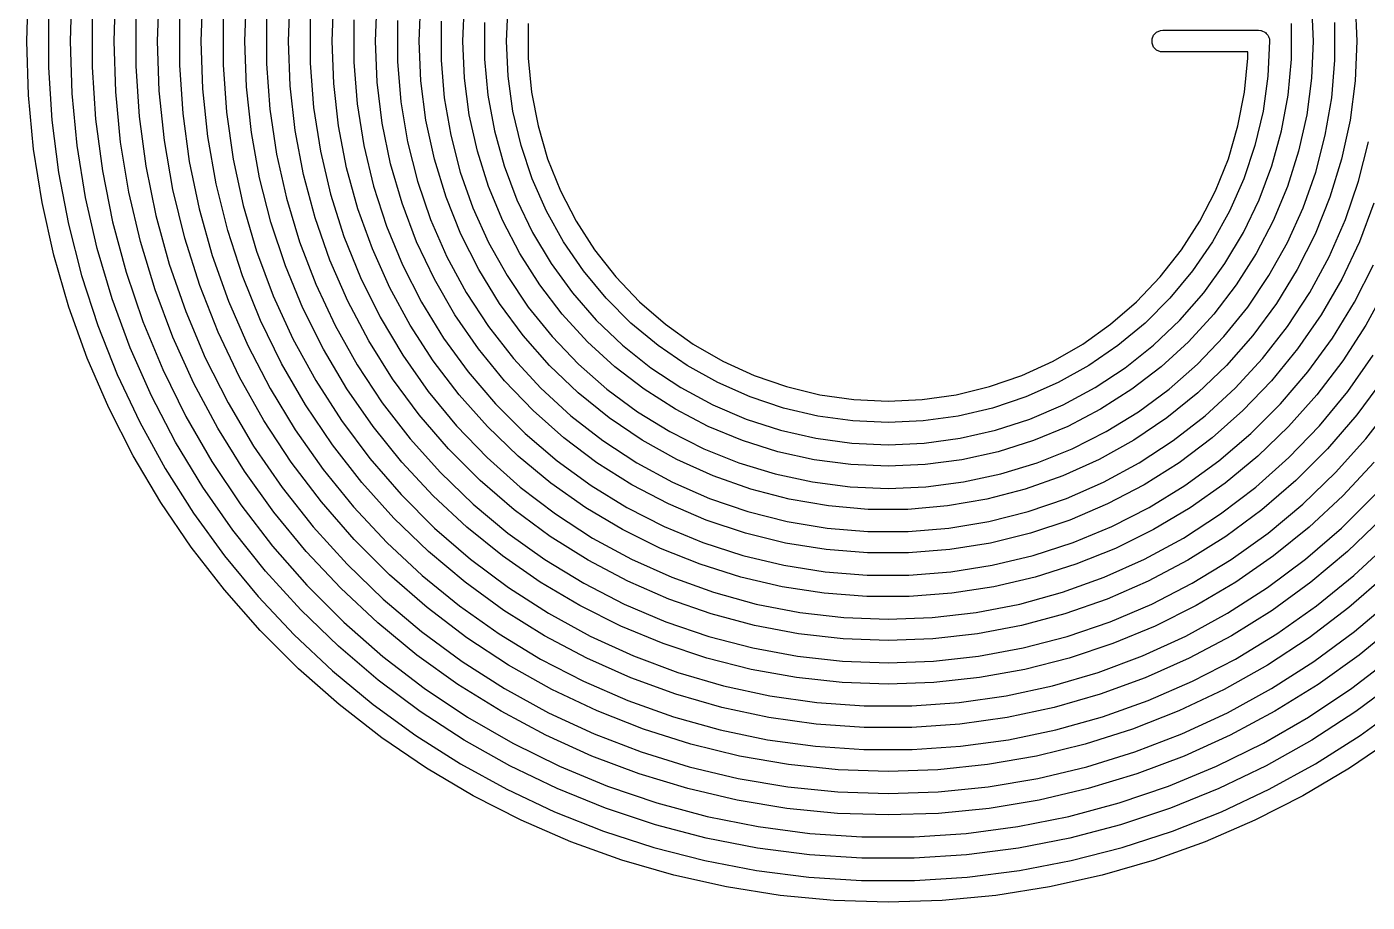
# Model space of a CAD drawing. Extents: x 25 to 275, y -107 to -24.
# Drawn here: x 40.12 to 55.49, y -74.88 to -64.84 of the extents above; entities that cross this region are included whole.
import ezdxf

# ---------------------------------------------------------------- set-up
doc = ezdxf.new("R2010")
doc.units = 0
doc.layers.add('BLACK', color=7, linetype='CONTINUOUS')

msp = doc.modelspace()

# ---------------------------------------------------------------- linework, layer by layer
at = {"layer": 'BLACK', "linetype": 'CONTINUOUS'}
for p, q in [((40.125, -65), (40.144204, -64.376696)), ((40.625, -65), (40.643993, -64.395641)), ((41.125, -65), (41.144537, -64.403196)), ((41.625, -65), (41.644261, -64.423914)), ((42.125, -65), (42.143941, -64.44553)), ((42.625, -65), (42.644428, -64.456039)), ((43.125, -65), (43.144007, -64.479908)), ((43.625, -65), (43.644439, -64.492861)), ((44.125, -65), (44.143881, -64.519438)), ((44.625, -65), (44.644212, -64.535491)), ((40.375, -64.689666), (40.375, -65)), ((40.875, -64.699362), (40.875, -65)), ((45.125, -65), (45.143463, -64.56537)), ((45.625, -65), (45.643619, -64.585418)), ((54.856381, -64.585418), (54.875, -65)), ((55.356537, -64.56537), (55.375, -65)), ((41.375, -64.709463), (41.375, -65)), ((41.875, -64.713901), (41.875, -65)), ((42.375, -64.724999), (42.375, -65)), ((42.875, -64.736601), (42.875, -65)), ((43.375, -64.742756), (43.375, -65)), ((43.875, -64.755641), (43.875, -65)), ((44.375, -64.763246), (44.375, -65)), ((44.875, -64.771673), (44.875, -65)), ((45.375, -64.787153), (45.375, -65)), ((45.875, -64.797732), (45.875, -65)), ((54.625, -65), (54.625, -64.797732)), ((55.125, -65), (55.125, -64.787153)), ((40.144486, -65.620056), (40.125, -65)), ((40.375, -65), (40.375, -65.302478)), ((40.644262, -65.600658), (40.625, -65)), ((40.875, -65), (40.875, -65.298722)), ((41.144002, -65.580453), (41.125, -65)), ((41.375, -65), (41.375, -65.288365)), ((41.644524, -65.57153), (41.625, -65)), ((41.875, -65), (41.875, -65.277558)), ((42.144183, -65.549332), (42.125, -65)), ((42.375, -65), (42.375, -65.272328)), ((42.643791, -65.526126), (42.625, -65)), ((42.875, -65), (42.875, -65.260393)), ((43.144224, -65.513769), (43.125, -65)), ((43.375, -65), (43.375, -65.253942)), ((43.643706, -65.488001), (43.625, -65)), ((43.875, -65), (43.875, -65.240652)), ((44.144051, -65.472741), (44.125, -65)), ((44.375, -65), (44.375, -65.232652)), ((44.644363, -65.455832), (44.625, -65)), ((44.875, -65), (44.875, -65.217707)), ((45.143551, -65.424884), (45.125, -65)), ((45.375, -65), (45.375, -65.207709)), ((45.643663, -65.403674), (45.625, -65)), ((45.875, -65), (45.875, -65.196498)), ((53.027402, -64.975614), (53.046066, -64.930554)), ((53.027402, -65.024386), (53.027402, -64.975614)), ((53.046066, -64.930554), (53.080554, -64.896066)), ((53.080554, -64.896066), (53.125614, -64.877402)), ((53.125614, -64.877402), (53.15, -64.875)), ((53.15, -64.875), (54.25, -64.875)), ((54.25, -64.875), (54.274386, -64.877402)), ((54.274386, -64.877402), (54.276153, -64.878134)), ((54.276153, -64.878134), (54.277815, -64.878134)), ((54.277815, -64.878134), (54.288031, -64.883054)), ((54.288031, -64.883054), (54.319446, -64.896066)), ((54.319446, -64.896066), (54.323528, -64.900148)), ((54.323528, -64.900148), (54.327936, -64.902271)), ((54.327936, -64.902271), (54.336933, -64.913553)), ((54.336933, -64.913553), (54.353934, -64.930554)), ((54.353934, -64.930554), (54.357655, -64.939538)), ((54.375, -65), (54.356337, -65.403674)), ((54.357655, -64.939538), (54.362621, -64.945765)), ((54.362621, -64.945765), (54.36555, -64.958598)), ((54.36555, -64.958598), (54.372598, -64.975614)), ((54.372598, -64.975614), (54.372598, -64.989476)), ((54.372598, -64.989476), (54.375, -65)), ((54.625, -65.207709), (54.625, -65)), ((54.875, -65), (54.856449, -65.424884)), ((55.125, -65.217707), (55.125, -65)), ((55.375, -65), (55.355637, -65.455832)), ((53.046066, -65.069446), (53.027402, -65.024386)), ((53.080554, -65.103934), (53.046066, -65.069446)), ((53.125614, -65.122598), (53.080554, -65.103934)), ((53.15, -65.125), (53.125614, -65.122598)), ((54.125, -65.125), (53.15, -65.125)), ((54.125, -65.196498), (54.125, -65.125)), ((40.375, -65.302478), (40.412985, -65.90624)), ((40.875, -65.298722), (40.914075, -65.894886)), ((41.375, -65.288365), (41.413522, -65.863808)), ((41.875, -65.277558), (41.912883, -65.831381)), ((42.375, -65.272328), (42.413855, -65.815595)), ((42.875, -65.260393), (42.913015, -65.77979)), ((43.375, -65.253942), (43.413878, -65.760336)), ((43.875, -65.240652), (43.912762, -65.720472)), ((44.375, -65.232652), (44.413425, -65.696366)), ((44.875, -65.217707), (44.911926, -65.651553)), ((45.375, -65.207709), (45.412238, -65.621455)), ((45.875, -65.196498), (45.912356, -65.587714)), ((54.087644, -65.587714), (54.125, -65.196498)), ((54.587762, -65.621455), (54.625, -65.207709)), ((55.088074, -65.651553), (55.125, -65.217707)), ((44.20108, -65.942416), (44.144051, -65.472741)), ((44.702314, -65.908379), (44.644363, -65.455832)), ((45.199062, -65.846535), (45.143551, -65.424884)), ((45.699493, -65.803904), (45.643663, -65.403674)), ((54.356337, -65.403674), (54.300507, -65.803904)), ((54.856449, -65.424884), (54.800938, -65.846535)), ((55.355637, -65.455832), (55.297686, -65.908379)), ((40.202867, -66.237666), (40.144486, -65.620056)), ((40.701969, -66.198848), (40.644262, -65.600658)), ((41.200927, -66.15842), (41.144002, -65.580453)), ((41.703005, -66.140396), (41.644524, -65.57153)), ((42.201639, -66.095988), (42.144183, -65.549332)), ((42.700067, -66.049572), (42.643791, -65.526126)), ((43.201788, -66.024666), (43.144224, -65.513769)), ((43.699712, -65.973139), (43.643706, -65.488001)), ((45.412238, -65.621455), (45.486413, -66.030197)), ((45.912356, -65.587714), (45.986731, -65.973608)), ((54.013269, -65.973608), (54.087644, -65.587714)), ((54.513587, -66.030197), (54.587762, -65.621455)), ((42.913015, -65.77979), (42.988842, -66.295027)), ((43.413878, -65.760336), (43.491406, -66.262267)), ((43.912762, -65.720472), (43.988055, -66.19585)), ((44.413425, -65.696366), (44.490011, -66.155323)), ((44.911926, -65.651553), (44.985511, -66.080705)), ((55.014489, -66.080705), (55.088074, -65.651553)), ((40.412985, -65.90624), (40.488806, -66.506425)), ((40.914075, -65.894886), (40.992057, -66.487217)), ((41.413522, -65.863808), (41.490392, -66.435392)), ((41.912883, -65.831381), (41.988471, -66.381327)), ((42.413855, -65.815595), (42.491367, -66.354706)), ((44.798435, -66.354382), (44.702314, -65.908379)), ((45.291112, -66.261743), (45.199062, -65.846535)), ((45.792013, -66.197276), (45.699493, -65.803904)), ((54.300507, -65.803904), (54.207987, -66.197276)), ((54.800938, -65.846535), (54.708888, -66.261743)), ((55.297686, -65.908379), (55.201565, -66.354382)), ((42.793542, -66.567669), (42.700067, -66.049572)), ((43.297371, -66.529831), (43.201788, -66.024666)), ((43.792692, -66.452566), (43.699712, -65.973139)), ((44.295717, -66.40598), (44.20108, -65.942416)), ((44.985511, -66.080705), (45.095226, -66.50207)), ((45.486413, -66.030197), (45.59693, -66.430644)), ((45.986731, -65.973608), (46.097451, -66.350685)), ((53.902549, -66.350685), (54.013269, -65.973608)), ((54.40307, -66.430644), (54.513587, -66.030197)), ((54.904774, -66.50207), (55.014489, -66.080705)), ((40.299913, -66.85039), (40.202867, -66.237666)), ((40.797883, -66.792112), (40.701969, -66.198848)), ((41.295531, -66.731427), (41.200927, -66.15842)), ((41.800171, -66.703944), (41.703005, -66.140396)), ((42.297088, -66.637305), (42.201639, -66.095988)), ((43.988055, -66.19585), (44.100413, -66.663856)), ((44.490011, -66.155323), (44.604236, -66.606388)), ((45.920434, -66.580432), (45.792013, -66.197276)), ((54.207987, -66.197276), (54.079566, -66.580432)), ((55.395764, -66.606388), (55.509989, -66.155323)), ((41.988471, -66.381327), (42.101413, -66.924833)), ((42.491367, -66.354706), (42.607142, -66.886914)), ((42.988842, -66.295027), (43.102076, -66.803354)), ((43.491406, -66.262267), (43.607129, -66.756792)), ((44.932034, -66.790626), (44.798435, -66.354382)), ((45.418998, -66.667348), (45.291112, -66.261743)), ((46.097451, -66.350685), (46.243513, -66.71553)), ((53.756487, -66.71553), (53.902549, -66.350685)), ((54.708888, -66.261743), (54.581002, -66.667348)), ((55.201565, -66.354382), (55.067966, -66.790626)), ((40.488806, -66.506425), (40.602164, -67.100665)), ((40.992057, -66.487217), (41.108612, -67.073181)), ((41.490392, -66.435392), (41.605269, -67.000566)), ((43.430437, -67.026442), (43.297371, -66.529831)), ((43.922098, -66.923469), (43.792692, -66.452566)), ((44.427348, -66.860424), (44.295717, -66.40598)), ((45.095226, -66.50207), (45.24028, -66.912613)), ((45.59693, -66.430644), (45.742897, -66.819573)), ((54.257103, -66.819573), (54.40307, -66.430644)), ((54.75972, -66.912613), (54.904774, -66.50207)), ((41.935568, -67.259548), (41.800171, -66.703944)), ((42.430064, -67.170644), (42.297088, -66.637305)), ((42.923739, -67.077778), (42.793542, -66.567669)), ((44.100413, -66.663856), (44.249144, -67.121603)), ((44.604236, -66.606388), (44.75532, -67.04648)), ((45.58175, -67.060264), (45.418998, -66.667348)), ((46.083661, -66.950105), (45.920434, -66.580432)), ((54.079566, -66.580432), (53.916339, -66.950105)), ((54.581002, -66.667348), (54.41825, -67.060264)), ((55.24468, -67.04648), (55.395764, -66.606388)), ((40.435241, -67.455813), (40.299913, -66.85039)), ((40.931611, -67.378012), (40.797883, -66.792112)), ((41.427408, -67.297019), (41.295531, -66.731427)), ((43.102076, -66.803354), (43.252114, -67.302059)), ((43.607129, -66.756792), (43.760369, -67.241006)), ((45.102147, -67.213969), (44.932034, -66.790626)), ((45.742897, -66.819573), (45.92314, -67.193852)), ((46.243513, -66.71553), (46.423594, -67.064839)), ((53.576406, -67.064839), (53.756487, -66.71553)), ((54.07686, -67.193852), (54.257103, -66.819573)), ((55.067966, -66.790626), (54.897853, -67.213969)), ((41.605269, -67.000566), (41.757638, -67.556805)), ((42.101413, -66.924833), (42.251182, -67.459364)), ((42.607142, -66.886914), (42.760589, -67.409507)), ((44.087172, -67.383084), (43.922098, -66.923469)), ((44.595121, -67.302804), (44.427348, -66.860424)), ((45.24028, -66.912613), (45.419628, -67.309375)), ((46.2803, -67.303141), (46.083661, -66.950105)), ((53.916339, -66.950105), (53.7197, -67.303141)), ((54.580372, -67.309375), (54.75972, -66.912613)), ((55.572652, -66.860424), (55.404879, -67.302804)), ((40.602164, -67.100665), (40.75261, -67.686615)), ((41.108612, -67.073181), (41.263242, -67.650267)), ((43.089996, -67.577298), (42.923739, -67.077778)), ((43.600243, -67.51172), (43.430437, -67.026442)), ((44.249144, -67.121603), (44.433331, -67.566269)), ((44.75532, -67.04648), (44.94223, -67.472593)), ((45.778126, -67.4375), (45.58175, -67.060264)), ((46.423594, -67.064839), (46.636064, -67.395448)), ((53.363936, -67.395448), (53.576406, -67.064839)), ((54.41825, -67.060264), (54.221874, -67.4375)), ((55.05777, -67.472593), (55.24468, -67.04648)), ((41.595995, -67.852775), (41.427408, -67.297019)), ((42.108565, -67.804617), (41.935568, -67.259548)), ((42.599921, -67.693409), (42.430064, -67.170644)), ((43.252114, -67.302059), (43.438155, -67.788482)), ((43.760369, -67.241006), (43.950224, -67.71207)), ((44.797946, -67.730249), (44.595121, -67.302804)), ((45.307549, -67.62136), (45.102147, -67.213969)), ((45.419628, -67.309375), (45.631977, -67.689498)), ((45.92314, -67.193852), (46.136208, -67.550467)), ((46.508675, -67.636527), (46.2803, -67.303141)), ((53.7197, -67.303141), (53.491325, -67.636527)), ((53.863792, -67.550467), (54.07686, -67.193852)), ((54.368023, -67.689498), (54.580372, -67.309375)), ((54.897853, -67.213969), (54.692451, -67.62136)), ((55.404879, -67.302804), (55.202054, -67.730249)), ((40.608317, -68.051543), (40.435241, -67.455813)), ((41.102602, -67.95414), (40.931611, -67.378012)), ((42.251182, -67.459364), (42.437079, -67.982429)), ((42.760589, -67.409507), (42.950927, -67.919822)), ((44.286945, -67.828714), (44.087172, -67.383084)), ((44.94223, -67.472593), (45.16369, -67.881815)), ((46.006634, -67.796185), (45.778126, -67.4375)), ((46.636064, -67.395448), (46.878998, -67.704364)), ((53.121002, -67.704364), (53.363936, -67.395448)), ((54.221874, -67.4375), (53.993366, -67.796185)), ((54.83631, -67.881815), (55.05777, -67.472593)), ((41.757638, -67.556805), (41.94682, -68.101624)), ((43.291464, -68.063686), (43.089996, -67.577298)), ((43.805839, -67.982951), (43.600243, -67.51172)), ((44.433331, -67.566269), (44.651839, -67.995114)), ((45.546761, -68.009864), (45.307549, -67.62136)), ((46.136208, -67.550467), (46.380384, -67.886547)), ((53.619616, -67.886547), (53.863792, -67.550467)), ((54.692451, -67.62136), (54.453239, -68.009864)), ((55.348161, -67.995114), (55.566669, -67.566269)), ((40.75261, -67.686615), (40.939552, -68.261962)), ((41.263242, -67.650267), (41.455284, -68.216003)), ((42.80583, -68.203051), (42.599921, -67.693409)), ((43.950224, -67.71207), (44.175582, -68.167218)), ((45.034508, -68.139987), (44.797946, -67.730249)), ((45.631977, -67.689498), (45.875799, -68.050243)), ((46.766836, -67.947418), (46.508675, -67.636527)), ((46.878998, -67.704364), (47.150196, -67.988789)), ((52.849804, -67.988789), (53.121002, -67.704364)), ((53.491325, -67.636527), (53.233164, -67.947418)), ((54.124201, -68.050243), (54.368023, -67.689498)), ((55.202054, -67.730249), (54.965492, -68.139987)), ((41.800569, -68.396315), (41.595995, -67.852775)), ((42.318355, -68.336609), (42.108565, -67.804617)), ((42.950927, -67.919822), (43.177185, -68.415258)), ((43.438155, -67.788482), (43.659207, -68.260027)), ((44.520244, -68.257744), (44.286945, -67.828714)), ((45.16369, -67.881815), (45.418187, -68.271351)), ((46.265533, -68.13359), (46.006634, -67.796185)), ((46.380384, -67.886547), (46.653704, -68.199386)), ((53.346296, -68.199386), (53.619616, -67.886547)), ((53.993366, -67.796185), (53.734467, -68.13359)), ((54.581813, -68.271351), (54.83631, -67.881815)), ((55.713055, -67.828714), (55.479756, -68.257744)), ((40.818457, -68.63523), (40.608317, -68.051543)), ((41.310155, -68.518128), (41.102602, -67.95414)), ((42.437079, -67.982429), (42.658238, -68.491588)), ((43.527117, -68.534461), (43.291464, -68.063686)), ((44.046075, -68.4375), (43.805839, -67.982951)), ((44.651839, -67.995114), (44.903319, -68.405493)), ((45.818058, -68.376682), (45.546761, -68.009864)), ((45.875799, -68.050243), (46.149335, -68.389012)), ((47.052582, -68.233164), (46.766836, -67.947418)), ((47.150196, -67.988789), (47.447202, -68.246146)), ((52.552798, -68.246146), (52.849804, -67.988789)), ((53.233164, -67.947418), (52.947418, -68.233164)), ((53.850665, -68.389012), (54.124201, -68.050243)), ((54.453239, -68.009864), (54.181942, -68.376682)), ((55.096681, -68.405493), (55.348161, -67.995114)), ((41.455284, -68.216003), (41.683915, -68.767969)), ((41.94682, -68.101624), (42.17197, -68.632591)), ((43.046788, -68.697089), (42.80583, -68.203051)), ((44.175582, -68.167218), (44.435121, -68.603779)), ((45.303274, -68.529361), (45.034508, -68.139987)), ((46.552854, -68.447146), (46.265533, -68.13359)), ((46.653704, -68.199386), (46.953966, -68.486466)), ((47.363473, -68.491325), (47.052582, -68.233164)), ((52.947418, -68.233164), (52.636527, -68.491325)), ((53.046034, -68.486466), (53.346296, -68.199386)), ((53.734467, -68.13359), (53.447146, -68.447146)), ((54.965492, -68.139987), (54.696726, -68.529361)), ((40.939552, -68.261962), (41.162251, -68.824436)), ((42.563961, -68.853045), (42.318355, -68.336609)), ((43.659207, -68.260027), (43.914089, -68.714178)), ((44.7857, -68.667656), (44.520244, -68.257744)), ((45.418187, -68.271351), (45.703982, -68.638541)), ((46.119486, -68.719171), (45.818058, -68.376682)), ((46.149335, -68.389012), (46.450615, -68.703362)), ((47.447202, -68.246146), (47.767328, -68.474106)), ((52.232672, -68.474106), (52.552798, -68.246146)), ((53.549385, -68.703362), (53.850665, -68.389012)), ((54.181942, -68.376682), (53.880514, -68.719171)), ((54.296018, -68.638541), (54.581813, -68.271351)), ((55.479756, -68.257744), (55.2143, -68.667656)), ((41.553417, -69.06766), (41.310155, -68.518128)), ((42.040254, -68.925312), (41.800569, -68.396315)), ((42.658238, -68.491588), (42.913628, -68.984468)), ((43.177185, -68.415258), (43.43821, -68.89329)), ((43.795755, -68.987226), (43.527117, -68.534461)), ((44.319608, -68.872825), (44.046075, -68.4375)), ((44.903319, -68.405493), (45.186222, -68.794876)), ((45.602499, -68.895846), (45.303274, -68.529361)), ((46.86641, -68.734467), (46.552854, -68.447146)), ((46.953966, -68.486466), (47.278753, -68.745475)), ((47.696859, -68.7197), (47.363473, -68.491325)), ((47.767328, -68.474106), (48.107672, -68.670604)), ((51.892328, -68.670604), (52.232672, -68.474106)), ((52.636527, -68.491325), (52.303141, -68.7197)), ((52.721247, -68.745475), (53.046034, -68.486466)), ((53.447146, -68.447146), (53.13359, -68.734467)), ((54.696726, -68.529361), (54.397501, -68.895846)), ((54.813778, -68.794876), (55.096681, -68.405493)), ((41.064833, -69.204571), (40.818457, -68.63523)), ((42.17197, -68.632591), (42.432081, -69.147334)), ((43.321621, -69.173114), (43.046788, -68.697089)), ((44.435121, -68.603779), (44.727316, -69.019193)), ((45.081756, -69.056046), (44.7857, -68.667656)), ((45.703982, -68.638541), (46.019124, -68.980876)), ((48.107672, -68.670604), (48.465154, -68.833861)), ((51.534846, -68.833861), (51.892328, -68.670604)), ((53.980876, -68.980876), (54.296018, -68.638541)), ((55.2143, -68.667656), (54.918244, -69.056046)), ((55.272684, -69.019193), (55.564879, -68.603779)), ((41.162251, -68.824436), (41.419828, -69.371816)), ((41.683915, -68.767969), (41.948158, -69.303799)), ((42.844237, -69.351516), (42.563961, -68.853045)), ((43.914089, -68.714178), (44.201442, -69.148513)), ((45.186222, -68.794876), (45.498804, -69.160863)), ((46.448873, -69.034864), (46.119486, -68.719171)), ((46.450615, -68.703362), (46.777469, -68.991029)), ((47.203815, -68.993366), (46.86641, -68.734467)), ((47.278753, -68.745475), (47.62545, -68.974328)), ((48.049895, -68.916339), (47.696859, -68.7197)), ((48.465154, -68.833861), (48.836535, -68.962397)), ((51.163465, -68.962397), (51.534846, -68.833861)), ((52.303141, -68.7197), (51.950105, -68.916339)), ((52.37455, -68.974328), (52.721247, -68.745475)), ((53.13359, -68.734467), (52.796185, -68.993366)), ((53.222531, -68.991029), (53.549385, -68.703362)), ((53.880514, -68.719171), (53.551127, -69.034864)), ((54.501196, -69.160863), (54.813778, -68.794876)), ((42.314025, -69.4375), (42.040254, -68.925312)), ((42.913628, -68.984468), (43.202058, -69.458771)), ((43.43821, -68.89329), (43.732673, -69.351483)), ((44.096008, -69.419673), (43.795755, -68.987226)), ((44.624909, -69.286492), (44.319608, -68.872825)), ((45.930244, -69.237064), (45.602499, -68.895846)), ((46.019124, -68.980876), (46.361459, -69.296018)), ((46.777469, -68.991029), (47.127541, -69.249941)), ((47.5625, -69.221874), (47.203815, -68.993366)), ((47.62545, -68.974328), (47.991265, -69.171181)), ((48.419568, -69.079566), (48.049895, -68.916339)), ((48.836535, -68.962397), (49.218453, -69.055049)), ((50.781547, -69.055049), (51.163465, -68.962397)), ((51.950105, -68.916339), (51.580432, -69.079566)), ((52.008735, -69.171181), (52.37455, -68.974328)), ((52.796185, -68.993366), (52.4375, -69.221874)), ((52.872459, -69.249941), (53.222531, -68.991029)), ((53.638541, -69.296018), (53.980876, -68.980876)), ((54.397501, -68.895846), (54.069756, -69.237064)), ((55.680392, -68.872825), (55.375091, -69.286492)), ((41.831387, -69.600477), (41.553417, -69.06766)), ((42.432081, -69.147334), (42.725992, -69.643553)), ((44.201442, -69.148513), (44.519733, -69.560713)), ((44.727316, -69.019193), (45.050453, -69.41102)), ((45.406675, -69.420632), (45.081756, -69.056046)), ((45.498804, -69.160863), (45.839137, -69.501196)), ((46.803847, -69.321485), (46.448873, -69.034864)), ((48.802724, -69.207987), (48.419568, -69.079566)), ((49.218453, -69.055049), (49.607449, -69.110978)), ((49.607449, -69.110978), (50, -69.129678)), ((50, -69.129678), (50.392551, -69.110978)), ((50.392551, -69.110978), (50.781547, -69.055049)), ((51.580432, -69.079566), (51.197276, -69.207987)), ((53.551127, -69.034864), (53.196153, -69.321485)), ((54.160863, -69.501196), (54.501196, -69.160863)), ((54.918244, -69.056046), (54.593325, -69.420632)), ((54.949547, -69.41102), (55.272684, -69.019193)), ((55.480267, -69.560713), (55.798558, -69.148513)), ((41.346472, -69.757318), (41.064833, -69.204571)), ((41.948158, -69.303799), (42.246879, -69.8212)), ((43.628991, -69.628809), (43.321621, -69.173114)), ((44.960268, -69.676188), (44.624909, -69.286492)), ((46.284383, -69.550804), (45.930244, -69.237064)), ((46.361459, -69.296018), (46.728649, -69.581813)), ((47.127541, -69.249941), (47.498309, -69.478232)), ((47.939736, -69.41825), (47.5625, -69.221874)), ((47.991265, -69.171181), (48.373253, -69.334451)), ((49.196096, -69.300507), (48.802724, -69.207987)), ((49.596326, -69.356337), (49.196096, -69.300507)), ((50.803904, -69.300507), (50.403674, -69.356337)), ((51.197276, -69.207987), (50.803904, -69.300507)), ((51.626747, -69.334451), (52.008735, -69.171181)), ((52.4375, -69.221874), (52.060264, -69.41825)), ((52.501691, -69.478232), (52.872459, -69.249941)), ((53.271351, -69.581813), (53.638541, -69.296018)), ((54.069756, -69.237064), (53.715617, -69.550804)), ((55.375091, -69.286492), (55.039732, -69.676188)), ((41.419828, -69.371816), (41.711268, -69.901943)), ((42.620707, -69.930686), (42.314025, -69.4375)), ((43.157877, -69.829698), (42.844237, -69.351516)), ((43.202058, -69.458771), (43.522182, -69.912284)), ((43.732673, -69.351483), (44.059073, -69.787502)), ((44.426347, -69.829598), (44.096008, -69.419673)), ((45.050453, -69.41102), (45.402636, -69.776961)), ((45.758549, -69.759277), (45.406675, -69.420632)), ((47.181848, -69.576969), (46.803847, -69.321485)), ((48.332652, -69.581002), (47.939736, -69.41825)), ((48.373253, -69.334451), (48.768339, -69.462822)), ((48.768339, -69.462822), (49.173342, -69.555261)), ((50, -69.375), (49.596326, -69.356337)), ((50.403674, -69.356337), (50, -69.375)), ((50.826658, -69.555261), (51.231661, -69.462822)), ((51.231661, -69.462822), (51.626747, -69.334451)), ((52.060264, -69.41825), (51.667348, -69.581002)), ((53.196153, -69.321485), (52.818152, -69.576969)), ((54.593325, -69.420632), (54.241451, -69.759277)), ((54.597364, -69.776961), (54.949547, -69.41102)), ((42.142924, -70.11439), (41.831387, -69.600477)), ((44.519733, -69.560713), (44.867263, -69.94858)), ((45.839137, -69.501196), (46.205124, -69.813778)), ((46.66262, -69.83503), (46.284383, -69.550804)), ((46.728649, -69.581813), (47.118185, -69.83631)), ((47.580155, -69.799476), (47.181848, -69.576969)), ((47.498309, -69.478232), (47.887102, -69.674258)), ((48.738257, -69.708888), (48.332652, -69.581002)), ((49.173342, -69.555261), (49.585, -69.611024)), ((49.585, -69.611024), (50, -69.629662)), ((50, -69.629662), (50.415, -69.611024)), ((50.415, -69.611024), (50.826658, -69.555261)), ((51.667348, -69.581002), (51.261743, -69.708888)), ((52.112898, -69.674258), (52.501691, -69.478232)), ((52.818152, -69.576969), (52.419845, -69.799476)), ((52.881815, -69.83631), (53.271351, -69.581813)), ((53.715617, -69.550804), (53.33738, -69.83503)), ((53.794876, -69.813778), (54.160863, -69.501196)), ((55.132737, -69.94858), (55.480267, -69.560713)), ((41.662262, -70.29129), (41.346472, -69.757318)), ((42.725992, -69.643553), (43.052391, -70.119034)), ((43.9674, -70.061952), (43.628991, -69.628809)), ((45.323812, -70.039732), (44.960268, -69.676188)), ((45.402636, -69.776961), (45.781799, -70.114869)), ((46.135313, -70.069992), (45.758549, -69.759277)), ((47.887102, -69.674258), (48.291119, -69.836605)), ((49.153465, -69.800938), (48.738257, -69.708888)), ((51.261743, -69.708888), (50.846535, -69.800938)), ((51.708881, -69.836605), (52.112898, -69.674258)), ((54.241451, -69.759277), (53.864687, -70.069992)), ((54.218201, -70.114869), (54.597364, -69.776961)), ((55.039732, -69.676188), (54.676188, -70.039732)), ((41.711268, -69.901943), (42.035419, -70.412724)), ((42.246879, -69.8212), (42.578801, -70.317956)), ((42.958989, -70.402758), (42.620707, -69.930686)), ((43.503418, -70.285362), (43.157877, -69.829698)), ((43.522182, -69.912284), (43.87251, -70.342894)), ((44.059073, -69.787502), (44.415746, -70.199125)), ((44.785087, -70.214913), (44.426347, -69.829598)), ((46.205124, -69.813778), (46.594507, -70.096681)), ((47.0625, -70.087899), (46.66262, -69.83503)), ((47.118185, -69.83631), (47.527407, -70.05777)), ((47.995896, -69.987404), (47.580155, -69.799476)), ((48.291119, -69.836605), (48.707448, -69.964104)), ((49.575116, -69.856449), (49.153465, -69.800938)), ((50, -69.875), (49.575116, -69.856449)), ((50.424884, -69.856449), (50, -69.875)), ((50.846535, -69.800938), (50.424884, -69.856449)), ((51.292552, -69.964104), (51.708881, -69.836605)), ((52.419845, -69.799476), (52.004104, -69.987404)), ((52.472593, -70.05777), (52.881815, -69.83631)), ((53.33738, -69.83503), (52.9375, -70.087899)), ((53.405493, -70.096681), (53.794876, -69.813778)), ((55.573653, -69.829598), (55.214913, -70.214913)), ((44.335199, -70.470435), (43.9674, -70.061952)), ((44.867263, -69.94858), (45.242179, -70.310045)), ((45.713508, -70.375091), (45.323812, -70.039732)), ((46.534757, -70.350955), (46.135313, -70.069992)), ((47.527407, -70.05777), (47.95352, -70.24468)), ((48.426078, -70.139396), (47.995896, -69.987404)), ((48.707448, -69.964104), (49.13309, -70.055837)), ((49.13309, -70.055837), (49.564978, -70.111142)), ((50.435022, -70.111142), (50.86691, -70.055837)), ((50.86691, -70.055837), (51.292552, -69.964104)), ((52.004104, -69.987404), (51.573922, -70.139396)), ((52.04648, -70.24468), (52.472593, -70.05777)), ((53.864687, -70.069992), (53.465243, -70.350955)), ((54.676188, -70.039732), (54.286492, -70.375091)), ((54.757821, -70.310045), (55.132737, -69.94858)), ((42.486747, -70.607286), (42.142924, -70.11439)), ((43.052391, -70.119034), (43.40982, -70.571652)), ((44.415746, -70.199125), (44.800875, -70.584254)), ((45.170402, -70.573653), (44.785087, -70.214913)), ((45.781799, -70.114869), (46.185715, -70.422761)), ((46.594507, -70.096681), (47.004886, -70.348161)), ((47.481431, -70.307771), (47.0625, -70.087899)), ((48.867599, -70.254359), (48.426078, -70.139396)), ((49.564978, -70.111142), (50, -70.129622)), ((50, -70.129622), (50.435022, -70.111142)), ((51.573922, -70.139396), (51.132401, -70.254359)), ((52.9375, -70.087899), (52.518569, -70.307771)), ((52.995114, -70.348161), (53.405493, -70.096681)), ((53.814285, -70.422761), (54.218201, -70.114869)), ((55.214913, -70.214913), (54.829598, -70.573653)), ((55.199125, -70.584254), (55.584254, -70.199125)), ((42.010957, -70.804379), (41.662262, -70.29129)), ((42.578801, -70.317956), (42.942501, -70.79194)), ((43.879249, -70.716383), (43.503418, -70.285362)), ((43.87251, -70.342894), (44.251406, -70.748594)), ((45.242179, -70.310045), (45.64248, -70.643178)), ((46.127175, -70.680392), (45.713508, -70.375091)), ((46.954536, -70.600516), (46.534757, -70.350955)), ((47.004886, -70.348161), (47.433731, -70.566669)), ((47.916696, -70.49322), (47.481431, -70.307771)), ((47.95352, -70.24468), (48.393612, -70.395764)), ((49.317279, -70.331465), (48.867599, -70.254359)), ((49.771879, -70.370157), (49.317279, -70.331465)), ((50.228121, -70.370157), (49.771879, -70.370157)), ((50.682721, -70.331465), (50.228121, -70.370157)), ((51.132401, -70.254359), (50.682721, -70.331465)), ((51.606388, -70.395764), (52.04648, -70.24468)), ((52.518569, -70.307771), (52.083304, -70.49322)), ((52.566269, -70.566669), (52.995114, -70.348161)), ((53.465243, -70.350955), (53.045464, -70.600516)), ((54.286492, -70.375091), (53.872825, -70.680392)), ((54.35752, -70.643178), (54.757821, -70.310045)), ((42.035419, -70.412724), (42.391003, -70.902143)), ((43.327422, -70.851694), (42.958989, -70.402758)), ((44.730596, -70.852266), (44.335199, -70.470435)), ((46.185715, -70.422761), (46.612015, -70.69883)), ((48.365472, -70.643044), (47.916696, -70.49322)), ((48.393612, -70.395764), (48.844677, -70.509989)), ((48.844677, -70.509989), (49.303634, -70.586575)), ((50.696366, -70.586575), (51.155323, -70.509989)), ((51.155323, -70.509989), (51.606388, -70.395764)), ((52.083304, -70.49322), (51.634528, -70.643044)), ((53.387985, -70.69883), (53.814285, -70.422761)), ((55.664801, -70.470435), (55.269404, -70.852266)), ((42.861444, -71.077141), (42.486747, -70.607286)), ((43.40982, -70.571652), (43.796682, -70.999385)), ((44.800875, -70.584254), (45.212498, -70.940927)), ((45.580327, -70.903992), (45.170402, -70.573653)), ((45.64248, -70.643178), (46.06603, -70.946202)), ((46.5625, -70.953925), (46.127175, -70.680392)), ((46.612015, -70.69883), (47.058197, -70.941457)), ((47.392187, -70.817211), (46.954536, -70.600516)), ((47.433731, -70.566669), (47.878397, -70.750856)), ((48.824849, -70.75627), (48.365472, -70.643044)), ((49.303634, -70.586575), (49.767348, -70.625)), ((49.767348, -70.625), (50.232652, -70.625)), ((50.232652, -70.625), (50.696366, -70.586575)), ((51.634528, -70.643044), (51.175151, -70.75627)), ((52.121603, -70.750856), (52.566269, -70.566669)), ((53.045464, -70.600516), (52.607813, -70.817211)), ((52.941803, -70.941457), (53.387985, -70.69883)), ((53.872825, -70.680392), (53.4375, -70.953925)), ((53.93397, -70.946202), (54.35752, -70.643178)), ((54.829598, -70.573653), (54.419673, -70.903992)), ((54.787502, -70.940927), (55.199125, -70.584254)), ((42.391182, -71.294562), (42.010957, -70.804379)), ((42.942501, -70.79194), (43.336423, -71.241121)), ((43.724427, -71.275573), (43.327422, -70.851694)), ((44.283617, -71.120751), (43.879249, -70.716383)), ((44.251406, -70.748594), (44.657106, -71.12749)), ((45.151666, -71.205585), (44.730596, -70.852266)), ((47.845142, -70.999768), (47.392187, -70.817211)), ((47.878397, -70.750856), (48.336144, -70.899587)), ((49.291847, -70.832165), (48.824849, -70.75627)), ((49.763438, -70.870235), (49.291847, -70.832165)), ((50.708153, -70.832165), (50.236562, -70.870235)), ((51.175151, -70.75627), (50.708153, -70.832165)), ((51.663856, -70.899587), (52.121603, -70.750856)), ((52.607813, -70.817211), (52.154858, -70.999768)), ((55.269404, -70.852266), (54.848334, -71.205585)), ((55.342894, -71.12749), (55.748594, -70.748594)), ((42.391003, -70.902143), (42.776616, -71.368269)), ((43.796682, -70.999385), (44.211249, -71.400323)), ((45.212498, -70.940927), (45.648517, -71.267327)), ((46.012774, -71.204245), (45.580327, -70.903992)), ((46.06603, -70.946202), (46.51057, -71.2175)), ((47.017049, -71.194161), (46.5625, -70.953925)), ((47.058197, -70.941457), (47.521643, -71.149216)), ((48.310743, -71.147116), (47.845142, -70.999768)), ((48.336144, -70.899587), (48.80415, -71.011945)), ((50.236562, -70.870235), (49.763438, -70.870235)), ((51.19585, -71.011945), (51.663856, -70.899587)), ((52.154858, -70.999768), (51.689257, -71.147116)), ((52.478357, -71.149216), (52.941803, -70.941457)), ((53.4375, -70.953925), (52.982951, -71.194161)), ((53.48943, -71.2175), (53.93397, -70.946202)), ((54.419673, -70.903992), (53.987226, -71.204245)), ((54.351483, -71.267327), (54.787502, -70.940927)), ((43.265475, -71.522024), (42.861444, -71.077141)), ((44.714638, -71.496582), (44.283617, -71.120751)), ((44.657106, -71.12749), (45.087716, -71.477818)), ((47.521643, -71.149216), (47.999633, -71.320889)), ((48.786257, -71.258391), (48.310743, -71.147116)), ((48.80415, -71.011945), (49.279528, -71.087238)), ((49.279528, -71.087238), (49.759348, -71.125)), ((49.759348, -71.125), (50.240652, -71.125)), ((50.240652, -71.125), (50.720472, -71.087238)), ((50.720472, -71.087238), (51.19585, -71.011945)), ((51.689257, -71.147116), (51.213743, -71.258391)), ((52.000367, -71.320889), (52.478357, -71.149216)), ((54.912284, -71.477818), (55.342894, -71.12749)), ((55.716383, -71.120751), (55.285362, -71.496582)), ((42.801435, -71.759903), (42.391182, -71.294562)), ((43.336423, -71.241121), (43.758879, -71.663577)), ((44.148306, -71.672578), (43.724427, -71.275573)), ((45.596356, -71.528671), (45.151666, -71.205585)), ((45.648517, -71.267327), (46.10671, -71.56179)), ((46.465539, -71.472883), (46.012774, -71.204245)), ((46.51057, -71.2175), (46.973727, -71.455626)), ((47.48828, -71.399757), (47.017049, -71.194161)), ((49.268893, -71.332938), (48.786257, -71.258391)), ((51.213743, -71.258391), (50.731107, -71.332938)), ((52.982951, -71.194161), (52.51172, -71.399757)), ((53.026273, -71.455626), (53.48943, -71.2175)), ((53.987226, -71.204245), (53.534461, -71.472883)), ((53.89329, -71.56179), (54.351483, -71.267327)), ((54.848334, -71.205585), (54.403644, -71.528671)), ((42.776616, -71.368269), (43.190737, -71.809263)), ((44.211249, -71.400323), (44.651671, -71.772677)), ((46.973727, -71.455626), (47.453031, -71.659308)), ((47.973558, -71.569563), (47.48828, -71.399757)), ((47.999633, -71.320889), (48.489362, -71.455469)), ((48.489362, -71.455469), (48.987956, -71.552166)), ((49.75582, -71.370322), (49.268893, -71.332938)), ((50.24418, -71.370322), (49.75582, -71.370322)), ((50.731107, -71.332938), (50.24418, -71.370322)), ((51.012044, -71.552166), (51.510638, -71.455469)), ((51.510638, -71.455469), (52.000367, -71.320889)), ((52.51172, -71.399757), (52.026442, -71.569563)), ((52.546969, -71.659308), (53.026273, -71.455626)), ((55.348329, -71.772677), (55.788751, -71.400323)), ((43.697179, -71.940106), (43.265475, -71.522024)), ((45.170302, -71.842123), (44.714638, -71.496582)), ((45.087716, -71.477818), (45.541229, -71.797942)), ((46.0625, -71.81995), (45.596356, -71.528671)), ((46.10671, -71.56179), (46.584742, -71.822815)), ((46.936314, -71.708536), (46.465539, -71.472883)), ((48.470169, -71.702629), (47.973558, -71.569563)), ((48.987956, -71.552166), (49.492489, -71.610412)), ((49.492489, -71.610412), (50, -71.629865)), ((50, -71.629865), (50.507511, -71.610412)), ((50.507511, -71.610412), (51.012044, -71.552166)), ((52.026442, -71.569563), (51.529831, -71.702629)), ((53.534461, -71.472883), (53.063686, -71.708536)), ((53.415258, -71.822815), (53.89329, -71.56179)), ((54.403644, -71.528671), (53.9375, -71.81995)), ((54.458771, -71.797942), (54.912284, -71.477818)), ((55.285362, -71.496582), (54.829698, -71.842123)), ((43.240097, -72.198565), (42.801435, -71.759903)), ((43.758879, -71.663577), (44.20806, -72.057499)), ((44.597242, -72.041011), (44.148306, -71.672578)), ((44.651671, -71.772677), (45.115979, -72.114781)), ((47.422702, -71.910004), (46.936314, -71.708536)), ((47.453031, -71.659308), (47.945923, -71.82746)), ((48.975334, -71.798212), (48.470169, -71.702629)), ((51.529831, -71.702629), (51.024666, -71.798212)), ((52.054077, -71.82746), (52.546969, -71.659308)), ((53.063686, -71.708536), (52.577298, -71.910004)), ((54.884021, -72.114781), (55.348329, -71.772677)), ((55.851694, -71.672578), (55.402758, -72.041011)), ((43.190737, -71.809263), (43.631731, -72.223384)), ((45.648484, -72.155763), (45.170302, -71.842123)), ((45.541229, -71.797942), (46.015532, -72.086372)), ((46.547827, -72.078003), (46.0625, -71.81995)), ((46.584742, -71.822815), (47.080178, -72.049073)), ((47.922222, -72.076261), (47.422702, -71.910004)), ((47.945923, -71.82746), (48.449776, -71.959184)), ((49.486231, -71.855776), (48.975334, -71.798212)), ((50, -71.875), (49.486231, -71.855776)), ((50.513769, -71.855776), (50, -71.875)), ((51.024666, -71.798212), (50.513769, -71.855776)), ((51.550224, -71.959184), (52.054077, -71.82746)), ((52.577298, -71.910004), (52.077778, -72.076261)), ((52.919822, -72.049073), (53.415258, -71.822815)), ((53.9375, -71.81995), (53.452173, -72.078003)), ((53.984468, -72.086372), (54.458771, -71.797942)), ((54.829698, -71.842123), (54.351516, -72.155763)), ((44.154783, -72.32967), (43.697179, -71.940106)), ((44.20806, -72.057499), (44.682044, -72.421199)), ((45.069314, -72.379293), (44.597242, -72.041011)), ((47.049973, -72.301573), (46.547827, -72.078003)), ((47.080178, -72.049073), (47.590493, -72.239411)), ((48.432331, -72.206458), (47.922222, -72.076261)), ((48.449776, -71.959184), (48.961899, -72.053778)), ((48.961899, -72.053778), (49.479561, -72.110737)), ((50.520439, -72.110737), (51.038101, -72.053778)), ((51.038101, -72.053778), (51.550224, -71.959184)), ((52.077778, -72.076261), (51.567669, -72.206458)), ((52.409507, -72.239411), (52.919822, -72.049073)), ((53.452173, -72.078003), (52.950027, -72.301573)), ((55.402758, -72.041011), (54.930686, -72.379293)), ((55.317956, -72.421199), (55.79194, -72.057499)), ((43.705438, -72.608818), (43.240097, -72.198565)), ((43.631731, -72.223384), (44.097857, -72.608997)), ((45.115979, -72.114781), (45.602101, -72.42511)), ((46.146955, -72.436039), (45.648484, -72.155763)), ((46.015532, -72.086372), (46.508412, -72.341762)), ((48.950428, -72.299933), (48.432331, -72.206458)), ((49.479561, -72.110737), (50, -72.129757)), ((50, -72.129757), (50.520439, -72.110737)), ((51.567669, -72.206458), (51.049572, -72.299933)), ((53.491588, -72.341762), (53.984468, -72.086372)), ((54.351516, -72.155763), (53.853045, -72.436039)), ((54.397899, -72.42511), (54.884021, -72.114781)), ((44.636406, -72.689115), (44.154783, -72.32967)), ((45.5625, -72.685975), (45.069314, -72.379293)), ((46.508412, -72.341762), (47.017571, -72.562921)), ((47.566491, -72.48957), (47.049973, -72.301573)), ((47.590493, -72.239411), (48.113086, -72.392858)), ((49.473874, -72.356209), (48.950428, -72.299933)), ((50, -72.375), (49.473874, -72.356209)), ((50.526126, -72.356209), (50, -72.375)), ((51.049572, -72.299933), (50.526126, -72.356209)), ((51.886914, -72.392858), (52.409507, -72.239411)), ((52.950027, -72.301573), (52.433509, -72.48957)), ((52.982429, -72.562921), (53.491588, -72.341762)), ((54.930686, -72.379293), (54.4375, -72.685975)), ((55.845217, -72.32967), (55.363594, -72.689115)), ((44.682044, -72.421199), (45.1788, -72.753121)), ((45.602101, -72.42511), (46.107864, -72.702276)), ((46.663391, -72.681645), (46.146955, -72.436039)), ((48.094865, -72.641079), (47.566491, -72.48957)), ((48.113086, -72.392858), (48.645294, -72.508633)), ((48.645294, -72.508633), (49.184405, -72.586145)), ((50.815595, -72.586145), (51.354706, -72.508633)), ((51.354706, -72.508633), (51.886914, -72.392858)), ((52.433509, -72.48957), (51.905135, -72.641079)), ((53.853045, -72.436039), (53.336609, -72.681645)), ((53.892136, -72.702276), (54.397899, -72.42511)), ((54.8212, -72.753121), (55.317956, -72.421199)), ((44.195621, -72.989043), (43.705438, -72.608818)), ((44.097857, -72.608997), (44.587276, -72.964581)), ((45.14007, -73.016963), (44.636406, -72.689115)), ((46.074688, -72.959746), (45.5625, -72.685975)), ((47.195383, -72.891435), (46.663391, -72.681645)), ((47.017571, -72.562921), (47.540636, -72.748818)), ((48.632521, -72.755361), (48.094865, -72.641079)), ((49.184405, -72.586145), (49.727672, -72.625)), ((49.727672, -72.625), (50.272328, -72.625)), ((50.272328, -72.625), (50.815595, -72.586145)), ((51.905135, -72.641079), (51.367479, -72.755361)), ((52.459364, -72.748818), (52.982429, -72.562921)), ((53.336609, -72.681645), (52.804617, -72.891435)), ((54.4375, -72.685975), (53.925312, -72.959746)), ((55.363594, -72.689115), (54.85993, -73.016963)), ((55.412724, -72.964581), (55.902143, -72.608997)), ((45.1788, -72.753121), (45.696201, -73.051842)), ((46.107864, -72.702276), (46.631011, -72.945042)), ((47.540636, -72.748818), (48.075167, -72.898587)), ((49.176838, -72.83186), (48.632521, -72.755361)), ((49.725166, -72.870203), (49.176838, -72.83186)), ((50.823162, -72.83186), (50.274834, -72.870203)), ((51.367479, -72.755361), (50.823162, -72.83186)), ((51.924833, -72.898587), (52.459364, -72.748818)), ((53.368989, -72.945042), (53.892136, -72.702276)), ((54.303799, -73.051842), (54.8212, -72.753121)), ((44.70871, -73.337738), (44.195621, -72.989043)), ((44.587276, -72.964581), (45.098057, -73.288732)), ((46.603685, -73.199431), (46.074688, -72.959746)), ((46.631011, -72.945042), (47.169205, -73.152323)), ((47.740452, -73.064432), (47.195383, -72.891435)), ((48.075167, -72.898587), (48.618673, -73.011529)), ((50.274834, -72.870203), (49.725166, -72.870203)), ((51.381327, -73.011529), (51.924833, -72.898587)), ((52.804617, -72.891435), (52.259548, -73.064432)), ((52.830795, -73.152323), (53.368989, -72.945042)), ((53.925312, -72.959746), (53.396315, -73.199431)), ((54.901943, -73.288732), (55.412724, -72.964581)), ((55.804379, -72.989043), (55.29129, -73.337738)), ((45.663704, -73.311868), (45.14007, -73.016963)), ((45.696201, -73.051842), (46.232031, -73.316085)), ((47.169205, -73.152323), (47.720042, -73.323194)), ((48.296056, -73.199829), (47.740452, -73.064432)), ((48.618673, -73.011529), (49.168619, -73.087117)), ((49.168619, -73.087117), (49.722442, -73.125)), ((49.722442, -73.125), (50.277558, -73.125)), ((50.277558, -73.125), (50.831381, -73.087117)), ((50.831381, -73.087117), (51.381327, -73.011529)), ((52.259548, -73.064432), (51.703944, -73.199829)), ((52.279958, -73.323194), (52.830795, -73.152323)), ((53.767969, -73.316085), (54.303799, -73.051842)), ((54.85993, -73.016963), (54.336296, -73.311868)), ((45.098057, -73.288732), (45.628184, -73.580172)), ((46.205156, -73.572618), (45.663704, -73.311868)), ((47.147225, -73.404005), (46.603685, -73.199431)), ((48.859604, -73.296995), (48.296056, -73.199829)), ((49.42847, -73.355476), (48.859604, -73.296995)), ((51.140396, -73.296995), (50.57153, -73.355476)), ((51.703944, -73.199829), (51.140396, -73.296995)), ((53.396315, -73.199431), (52.852775, -73.404005)), ((54.336296, -73.311868), (53.794844, -73.572618)), ((54.371816, -73.580172), (54.901943, -73.288732)), ((45.242682, -73.653528), (44.70871, -73.337738)), ((46.232031, -73.316085), (46.783997, -73.544716)), ((47.702981, -73.572592), (47.147225, -73.404005)), ((47.720042, -73.323194), (48.281061, -73.456892)), ((48.281061, -73.456892), (48.849758, -73.552819)), ((50, -73.375), (49.42847, -73.355476)), ((50.57153, -73.355476), (50, -73.375)), ((51.150242, -73.552819), (51.718939, -73.456892)), ((51.718939, -73.456892), (52.279958, -73.323194)), ((52.852775, -73.404005), (52.297019, -73.572592)), ((53.216003, -73.544716), (53.767969, -73.316085)), ((55.29129, -73.337738), (54.757318, -73.653528)), ((45.628184, -73.580172), (46.175564, -73.837749)), ((46.762203, -73.798141), (46.205156, -73.572618)), ((46.783997, -73.544716), (47.349733, -73.736758)), ((48.268573, -73.704469), (47.702981, -73.572592)), ((48.849758, -73.552819), (49.423592, -73.610548)), ((49.423592, -73.610548), (50, -73.629819)), ((50, -73.629819), (50.576408, -73.610548)), ((50.576408, -73.610548), (51.150242, -73.552819)), ((52.297019, -73.572592), (51.731427, -73.704469)), ((52.650267, -73.736758), (53.216003, -73.544716)), ((53.794844, -73.572618), (53.237797, -73.798141)), ((53.824436, -73.837749), (54.371816, -73.580172)), ((45.795429, -73.935167), (45.242682, -73.653528)), ((47.349733, -73.736758), (47.926819, -73.891388)), ((48.84158, -73.799073), (48.268573, -73.704469)), ((51.731427, -73.704469), (51.15842, -73.799073)), ((52.073181, -73.891388), (52.650267, -73.736758)), ((54.757318, -73.653528), (54.204571, -73.935167)), ((46.175564, -73.837749), (46.738038, -74.060448)), ((47.332554, -73.987511), (46.762203, -73.798141)), ((47.926819, -73.891388), (48.512783, -74.007943)), ((49.419547, -73.855998), (48.84158, -73.799073)), ((50, -73.875), (49.419547, -73.855998)), ((50.580453, -73.855998), (50, -73.875)), ((51.15842, -73.799073), (50.580453, -73.855998)), ((51.487217, -74.007943), (52.073181, -73.891388)), ((53.237797, -73.798141), (52.667446, -73.987511)), ((53.261962, -74.060448), (53.824436, -73.837749)), ((46.36477, -74.181543), (45.795429, -73.935167)), ((46.738038, -74.060448), (47.313385, -74.24739)), ((47.913866, -74.139949), (47.332554, -73.987511)), ((48.512783, -74.007943), (49.105114, -74.085925)), ((50.894886, -74.085925), (51.487217, -74.007943)), ((52.667446, -73.987511), (52.086134, -74.139949)), ((52.686615, -74.24739), (53.261962, -74.060448)), ((54.204571, -73.935167), (53.63523, -74.181543)), ((46.948457, -74.391683), (46.36477, -74.181543)), ((48.503751, -74.254829), (47.913866, -74.139949)), ((49.105114, -74.085925), (49.701278, -74.125)), ((49.701278, -74.125), (50.298722, -74.125)), ((50.298722, -74.125), (50.894886, -74.085925)), ((52.086134, -74.139949), (51.496249, -74.254829)), ((53.63523, -74.181543), (53.051543, -74.391683)), ((47.313385, -74.24739), (47.899335, -74.397836)), ((49.099784, -74.331679), (48.503751, -74.254829)), ((49.699516, -74.370183), (49.099784, -74.331679)), ((50.300484, -74.370183), (49.699516, -74.370183)), ((50.900216, -74.331679), (50.300484, -74.370183)), ((51.496249, -74.254829), (50.900216, -74.331679)), ((52.100665, -74.397836), (52.686615, -74.24739)), ((47.544187, -74.564759), (46.948457, -74.391683)), ((47.899335, -74.397836), (48.493575, -74.511194)), ((48.493575, -74.511194), (49.09376, -74.587015)), ((50.90624, -74.587015), (51.506425, -74.511194)), ((51.506425, -74.511194), (52.100665, -74.397836)), ((53.051543, -74.391683), (52.455813, -74.564759)), ((48.14961, -74.700087), (47.544187, -74.564759)), ((49.09376, -74.587015), (49.697522, -74.625)), ((49.697522, -74.625), (50.302478, -74.625)), ((50.302478, -74.625), (50.90624, -74.587015)), ((52.455813, -74.564759), (51.85039, -74.700087)), ((48.762334, -74.797133), (48.14961, -74.700087)), ((49.379944, -74.855514), (48.762334, -74.797133)), ((51.237666, -74.797133), (50.620056, -74.855514)), ((51.85039, -74.700087), (51.237666, -74.797133)), ((50, -74.875), (49.379944, -74.855514)), ((50.620056, -74.855514), (50, -74.875))]:
    msp.add_line(p, q, dxfattribs=at)

doc.saveas('drawing.dxf')
